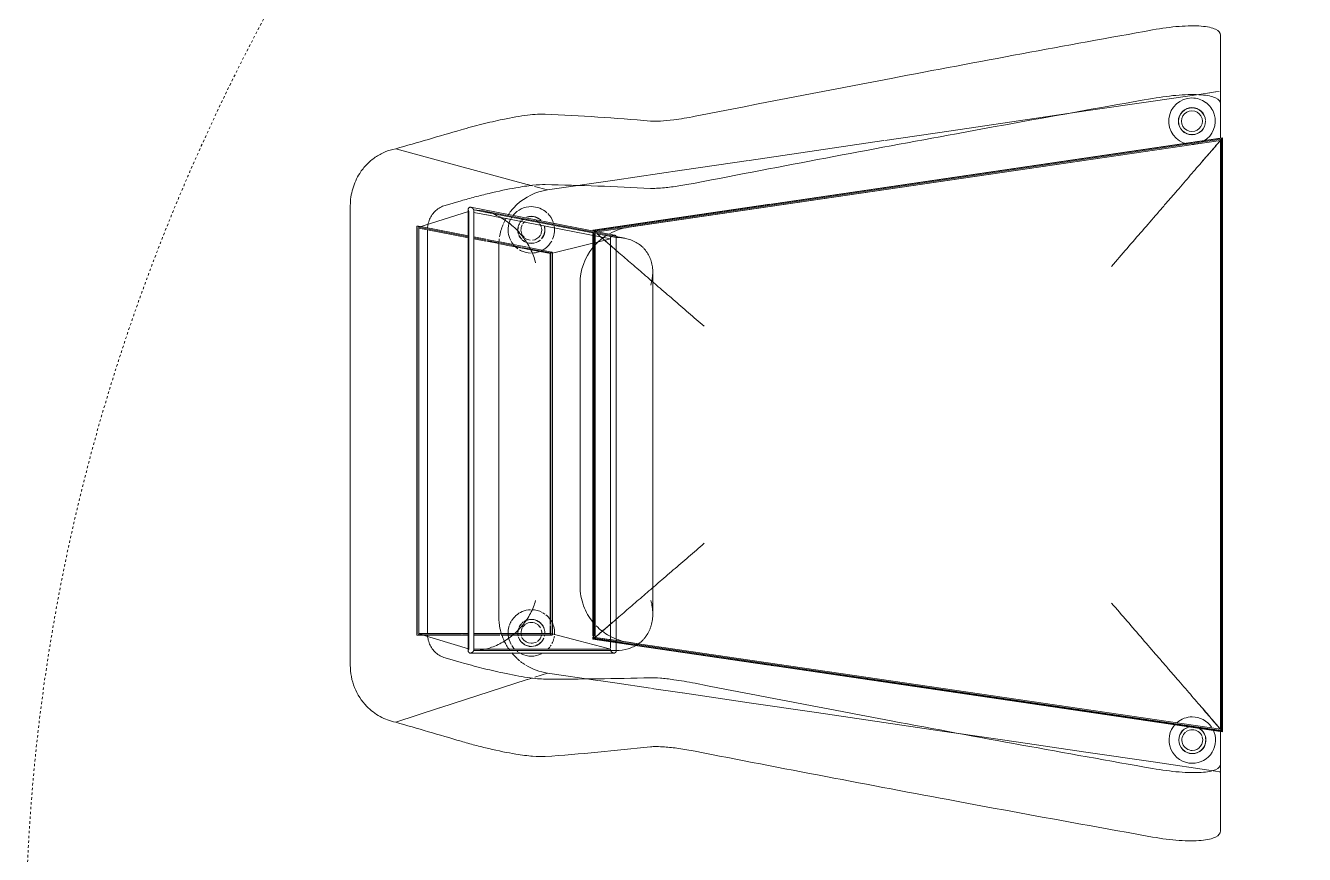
# Model space of a CAD drawing. Header units: inches. Extents: x -2349 to 1043, y -456 to 2193.
# Drawn here: x 662.1 to 715.2, y 371.3 to 405.7 of the extents above; entities that cross this region are included whole.
import ezdxf

# ---------------------------------------------------------------- set-up
doc = ezdxf.new("R2010")
doc.units = ezdxf.units.IN
doc.header["$MEASUREMENT"] = 0
doc.linetypes.add('Dash 1_16_', pattern=[0.125, 0.0625, -0.0625])
doc.layers.add('A-DETL', color=90, linetype='Continuous', lineweight=9)
doc.layers.add('I-FURN', color=30, linetype='Continuous', lineweight=9)

# ---------------------------------------------------------------- blocks, each defined once
blk = doc.blocks.new('REVIT_ED83_V_0 - Dimensions-8108927-7TH FLOOR POWER _ SIGNAL')
at = {"layer": 'I-FURN'}
for p, q in [((-9.721, 22.773), (9.388, 22.773)), ((-12.088, 20.886), (-11.498, 19.064)), ((11.75, 20.886), (11.253, 19.056)), ((-8.422, 19.927), (-9.042, 17.866)), ((-8.473, 19.981), (-8.473, 19.78)), ((-8.473, 19.756), (-8.473, 17.866)), ((8.506, 20.012), (-8.442, 20.012)), ((8.485, 19.927), (-8.422, 19.927)), ((-8.422, 19.927), (-8.422, 18.158)), ((-8.402, 19.993), (8.464, 19.993)), ((-8.402, 19.567), (-8.402, 19.927)), ((8.085, 17.865), (8.485, 19.927)), ((8.13, 17.865), (8.5, 19.776)), ((8.451, 19.927), (8.382, 19.567)), ((8.485, 19.927), (9.139, 17.866)), ((8.5, 19.776), (8.538, 19.973)), ((-8.402, 17.866), (-8.402, 19.567)), ((-8.402, 19.567), (8.382, 19.567)), ((8.382, 19.567), (8.051, 17.865)), ((-11.495, 19.055), (-10.321, 15.427)), ((-9.604, 18.171), (-9.414, 18.836)), ((9.395, 18.836), (9.587, 18.171)), ((11.252, 19.055), (10.266, 15.423)), ((-8.422, 18.116), (-8.422, 17.866)), ((-9.213, 17.786), (-9.213, 11.954)), ((9.226, 17.875), (-9.125, 17.875)), ((-9.109, 17.643), (-9.109, 11.727)), ((9.209, 17.643), (-9.109, 17.643)), ((-9.109, 17.643), (-9.109, 11.812)), ((-9.047, 17.849), (9.144, 17.849)), ((-9.047, 11.967), (-9.047, 17.641)), ((-8.473, 17.624), (-8.473, 17.104)), ((-8.422, 17.623), (-8.422, 17.104)), ((-8.402, 17.104), (-8.402, 17.622)), ((8.008, 17.643), (7.911, 17.14)), ((7.945, 17.139), (8.042, 17.643)), ((7.989, 17.138), (8.087, 17.643)), ((8.159, 11.793), (9.317, 17.764)), ((9.104, 17.643), (9, 17.108)), ((9.105, 17.105), (9.209, 17.643)), ((-8.473, 17.087), (-8.473, 16.888)), ((-8.422, 17.086), (-8.422, 16.564)), ((-8.402, 16.564), (-8.402, 17.085)), ((7.904, 17.104), (7.806, 16.597)), ((7.855, 16.678), (7.938, 17.104)), ((7.883, 16.595), (7.982, 17.104)), ((8.029, 11.369), (9.172, 17.265)), ((8.236, 12.622), (9.105, 17.104)), ((8.999, 17.104), (8.895, 16.564)), ((-8.473, 16.888), (-8.473, 16.564)), ((-8.473, 16.506), (-8.473, 16.058)), ((-8.422, 16.552), (-8.422, 16.058)), ((-8.402, 16.058), (-8.402, 16.551)), ((7.701, 16.602), (-7.71, 16.602)), ((7.799, 16.564), (7.706, 16.083)), ((7.74, 16.082), (7.833, 16.564)), ((7.784, 16.081), (7.877, 16.564)), ((7.839, 16.596), (7.855, 16.678)), ((8.887, 16.523), (8.003, 11.967)), ((-8.473, 16.033), (-8.473, 14.409)), ((-8.422, 16.056), (-8.422, 14.416)), ((-8.402, 14.466), (-8.402, 16.056)), ((7.701, 16.058), (7.619, 15.636)), ((7.66, 15.671), (7.735, 16.058)), ((7.697, 15.634), (7.779, 16.058)), ((-10.316, 15.413), (-10.254, 15.22)), ((7.41, 14.382), (7.651, 15.623)), ((7.458, 14.402), (7.695, 15.623)), ((7.617, 15.623), (7.552, 15.287)), ((10.263, 15.413), (10.222, 15.261)), ((-10.218, 15.11), (-10.048, 14.583)), ((7.549, 15.274), (7.391, 14.459)), ((10.184, 15.12), (10.038, 14.583)), ((10.218, 15.247), (10.205, 15.198)), ((-10.048, 14.583), (-10.355, 12.488)), ((-8.709, 13.275), (-8.422, 14.382)), ((-8.437, 14.378), (-7.401, 14.378)), ((-8.422, 14.382), (-7.386, 14.382)), ((-8.067, 14.463), (-8.403, 14.463)), ((-8.067, 14.459), (-8.402, 14.459)), ((-6.869, 14.463), (-8.029, 14.463)), ((-6.814, 14.459), (-8.027, 14.459)), ((-7.401, 14.378), (7.184, 14.378)), ((-7.37, 14.382), (7.167, 14.382)), ((6.649, 14.463), (-6.869, 14.463)), ((6.584, 14.459), (-6.814, 14.459)), ((7.391, 14.459), (6.584, 14.459)), ((7.407, 14.463), (6.649, 14.463)), ((7.167, 14.382), (7.405, 14.382)), ((7.184, 14.378), (7.405, 14.378)), ((7.41, 14.382), (7.441, 14.257)), ((7.441, 14.257), (8.003, 11.967)), ((-9.038, 12.002), (-8.709, 13.275)), ((6.15, 13.227), (-6.431, 13.227)), ((-8.643, 12.69), (-8.9, 10.942)), ((-8.63, 12.674), (-8.888, 10.918)), ((-8.829, 10.799), (-8.564, 12.598)), ((-8.829, 10.799), (-8.564, 12.598)), ((-8.811, 11.214), (-8.601, 12.641)), ((-8.564, 12.598), (-8.668, 11.889)), ((-8.537, 12.69), (-8.643, 12.69)), ((8.244, 12.674), (-8.63, 12.674)), ((-8.601, 12.641), (-8.535, 12.641)), ((-8.564, 12.598), (8.231, 12.598)), ((-8.564, 12.598), (8.231, 12.598)), ((-8.149, 12.69), (-8.499, 12.69)), ((-8.499, 12.641), (-8.114, 12.641)), ((-8.199, 12.598), (-8.499, 12.598)), ((7.895, 12.598), (-8.199, 12.598)), ((7.913, 12.69), (-8.149, 12.69)), ((-8.114, 12.641), (7.84, 12.641)), ((7.84, 12.641), (8.23, 12.641)), ((8.23, 12.598), (7.895, 12.598)), ((8.231, 12.69), (7.913, 12.69)), ((8.062, 11.727), (8.232, 12.604)), ((8.29, 12.55), (8.283, 12.595)), ((8.283, 12.595), (8.29, 12.55)), ((8.283, 12.595), (8.29, 12.55)), ((8.408, 11.748), (8.295, 12.516)), ((8.295, 12.516), (12.098, -13.386)), ((8.295, 12.516), (12.098, -13.386)), ((8.32, 12.641), (8.323, 12.622)), ((8.323, 12.622), (8.518, 11.294)), ((12.186, -13.462), (8.349, 12.674)), ((9.441, 5.338), (8.362, 12.69)), ((-9.213, 11.954), (-9.213, 11.814)), ((-9.109, 11.812), (-9.109, 11.727)), ((-9.109, 11.727), (-9.038, 11.727)), ((-9.109, 11.726), (-9.038, 11.726)), ((-9.019, 11.727), (-8.005, 11.727)), ((-9.019, 11.726), (-7.921, 11.726)), ((8.015, 11.968), (-9.009, 11.968)), ((7.665, 11.967), (-9.009, 11.967)), ((-8.696, 11.702), (-8.829, 10.799)), ((-8.669, 11.884), (-8.696, 11.702)), ((-8.005, 11.727), (7.724, 11.727)), ((-7.88, 11.726), (7.598, 11.726)), ((7.636, 11.726), (7.933, 11.726)), ((7.968, 11.967), (7.692, 11.967)), ((7.726, 11.727), (8.062, 11.727)), ((7.977, 11.726), (8.077, 11.726)), ((12.098, -13.386), (8.408, 11.748)), ((-8.862, 10.865), (-8.811, 11.214)), ((-8.769, 11.208), (-8.829, 10.799)), ((12.098, -13.386), (8.487, 11.208)), ((8.518, 11.294), (12.147, -13.428)), ((-8.888, 10.918), (-12.467, -13.462)), ((-12.429, -13.428), (-8.862, 10.865)), ((-8.829, 10.799), (-12.379, -13.386)), ((-12.379, -13.386), (-8.829, 10.799)), ((-12.379, -13.386), (-8.829, 10.799)), ((-8.829, 10.799), (-12.379, -13.386)), ((-8.9, 10.942), (-9.718, 5.368)), ((-10.682, 10.262), (-10.869, 8.989)), ((-7.588, 10.206), (6.618, 10.206)), ((11.263, 6.233), (10.859, 8.989)), ((11.68, 3.396), (11.269, 6.192)), ((-9.765, 5.047), (-12.485, -13.477)), ((-9.728, 5.3), (-9.765, 5.047)), ((9.464, 5.183), (9.45, 5.278)), ((12.203, -13.477), (9.464, 5.183)), ((12.091, 0.598), (11.68, 3.395)), ((14.077, -12.929), (14.027, -12.589)), ((-14.124, -13.185), (-14.146, -13.335)), ((14.114, -13.182), (14.079, -12.942)), ((14.136, -13.335), (14.116, -13.196)), ((-16.61, -13.386), (-13.839, -13.386)), ((-14.147, -13.338), (-14.154, -13.386)), ((-14.154, -13.386), (-12.465, -13.386)), ((-12.485, -13.477), (12.203, -13.477)), ((-12.467, -13.462), (12.186, -13.462)), ((12.147, -13.429), (-12.428, -13.429)), ((-12.379, -13.386), (12.098, -13.386)), ((12.098, -13.386), (-12.379, -13.386)), ((12.098, -13.386), (-12.379, -13.386)), ((12.098, -13.386), (-12.379, -13.386)), ((-12.379, -13.386), (12.098, -13.386)), ((12.184, -13.386), (14.144, -13.386)), ((13.63, -13.386), (16.479, -13.386))]:
    blk.add_line(p, q, dxfattribs=at)
at = {"layer": 'I-FURN', "flags": 128}
for points in [[(10.858, 8.996), (10.448, 11.786), (10.038, 14.583)], [(-10.359, 12.461), (-10.458, 11.786), (-10.676, 10.301)], [(-10.871, 8.973), (-11.279, 6.192), (-11.69, 3.395), (-12.101, 0.598), (-12.511, -2.198), (-12.542, -2.409)], [(14.026, -12.585), (13.733, -10.589), (13.323, -7.792), (12.912, -4.995), (12.501, -2.198), (12.095, 0.567)], [(-12.542, -2.412), (-12.922, -4.995), (-13.332, -7.788)], [(-13.332, -7.792), (-13.743, -10.589), (-14.124, -13.181)]]:
    blk.add_lwpolyline(points, dxfattribs=at)
at = {"layer": 'I-FURN'}
for centre, radius, start, end in [((-7.71, 14.24), 2.362, 102.2489, 108.4704), ((-7.71, 14.24), 2.362, 90, 101.664), ((7.701, 14.24), 2.362, 82.449, 89.5077), ((7.701, 14.24), 2.362, 67.6161, 80.6741), ((-7.71, 14.24), 2.362, 129.4698, 137.3525), ((-7.71, 14.24), 2.362, 124.992, 126.4243), ((-8.378, 15.251), 0.966, 122.6568, 134.7443), ((-7.71, 14.24), 2.362, 118.777, 124.2562), ((-8.378, 15.251), 0.966, 72, 119.4625), ((-7.71, 14.24), 2.362, 109.2535, 118.4595), ((-8.378, 15.251), 0.966, 60.6129, 70.5168), ((-8.378, 15.251), 0.966, 23.5844, 59.015), ((8.378, 15.251), 0.966, 119.3871, 135.2936), ((8.378, 15.251), 0.966, 74.5832, 117.5552), ((7.701, 14.24), 2.362, 60.4287, 66.4392), ((8.378, 15.251), 0.966, 62.3544, 72), ((8.378, 15.251), 0.966, 56.7098, 60.6935), ((8.378, 15.251), 0.966, 0, 51.2226), ((7.701, 14.24), 2.362, 55.008, 56.5162), ((7.701, 14.24), 2.362, 43.4201, 54.3373), ((-7.71, 14.24), 2.362, 148.32, 171.6481), ((-7.71, 14.24), 2.362, 141.8552, 147.2442), ((-7.71, 14.24), 2.362, 137.7323, 140.8492), ((-8.378, 15.251), 0.966, 154.3416, 180), ((-8.378, 15.251), 0.966, 146.8249, 149.7417), ((-8.378, 15.251), 0.966, 141.9567, 144), ((-8.378, 15.251), 0.564, 150.0371, 178.386), ((-8.378, 15.251), 0.564, 150.0371, 178.386), ((-8.378, 15.251), 0.558, 151.2749, 180), ((-8.378, 15.251), 0.558, 108.2249, 150.8775), ((-8.378, 15.251), 0.564, 108.2249, 149.4943), ((-8.378, 15.251), 0.564, 135, 149.4943), ((-8.378, 15.251), 0.432, 120, 180), ((-8.378, 15.251), 0.564, 108.2249, 135), ((-8.378, 15.251), 0.432, 111.2794, 119.9341), ((-8.378, 15.251), 0.564, 90, 103.6384), ((-8.378, 15.251), 0.564, 90, 103.6384), ((-8.378, 15.251), 0.558, 72.9552, 103.7916), ((-8.378, 15.251), 0.432, 60, 106.7917), ((-8.378, 15.251), 0.564, 72.4729, 90), ((-8.378, 15.251), 0.564, 72.4729, 90), ((-8.378, 15.251), 0.558, 65.54, 71.7751), ((-8.378, 15.251), 0.432, 36.9673, 56.8259), ((-8.378, 15.251), 0.558, 45, 62.8244), ((-8.378, 15.251), 0.564, 45, 63.0565), ((-8.378, 15.251), 0.564, 45, 63.0565), ((-8.378, 15.251), 0.432, 360, 33.6752), ((-8.378, 15.251), 0.558, 35.541, 42.1871), ((-8.378, 15.251), 0.564, 35.541, 41.7032), ((-8.378, 15.251), 0.564, 35.541, 41.7032), ((-8.378, 15.251), 0.558, 360, 32.5884), ((-8.378, 15.251), 0.564, 360, 31.572), ((-8.378, 15.251), 0.564, 360, 31.572), ((-8.378, 15.251), 0.966, 2.2513, 22.8509), ((8.378, 15.251), 0.966, 156.4156, 177.5354), ((8.378, 15.251), 0.966, 149.4493, 155.4621), ((8.378, 15.251), 0.966, 135.984, 144), ((8.378, 15.251), 0.564, 138.0537, 180), ((8.378, 15.251), 0.564, 138.0537, 180), ((8.378, 15.251), 0.558, 137.5825, 180), ((8.378, 15.251), 0.432, 144.5386, 174.1915), ((8.378, 15.251), 0.564, 111.5168, 133.8426), ((8.378, 15.251), 0.564, 111.5168, 133.8426), ((8.378, 15.251), 0.558, 112.1759, 134.3799), ((8.378, 15.251), 0.432, 75.5655, 137.842), ((8.378, 15.251), 0.564, 75.3005, 108.2249), ((8.378, 15.251), 0.564, 75.3005, 108.2249), ((8.378, 15.251), 0.558, 75.2637, 104.6079), ((8.378, 15.251), 0.432, 60.7712, 72.6912), ((8.378, 15.251), 0.558, 63.3256, 71.7751), ((8.378, 15.251), 0.564, 63.5889, 71.7751), ((8.378, 15.251), 0.564, 63.5889, 71.7751), ((8.378, 15.251), 0.432, 35.4614, 55.3381), ((8.378, 15.251), 0.558, 48.7485, 61.4789), ((8.378, 15.251), 0.564, 49.0798, 61.5125), ((8.378, 15.251), 0.564, 49.0798, 61.5125), ((8.378, 15.251), 0.432, 13.3957, 25.9452), ((8.378, 15.251), 0.558, 35.6981, 45), ((8.378, 15.251), 0.564, 36.464, 45), ((8.378, 15.251), 0.564, 36.464, 45), ((8.378, 15.251), 0.558, 360, 20.4742), ((8.378, 15.251), 0.564, 360, 21.4093), ((8.378, 15.251), 0.564, 360, 21.4093), ((7.701, 14.24), 2.362, 8.3519, 43.344), ((-8.378, 15.251), 0.966, 180, 205.6584), ((-8.378, 15.251), 0.564, 180.8567, 215.541), ((-8.378, 15.251), 0.564, 180.8567, 215.541), ((-8.378, 15.251), 0.558, 180, 214.8439), ((-8.378, 15.251), 0.558, 215.541, 223.5914), ((-8.378, 15.251), 0.564, 216.3453, 224.026), ((-8.378, 15.251), 0.564, 216.3453, 224.026), ((-8.378, 15.251), 0.432, 180, 208.9154), ((-8.378, 15.251), 0.432, 215.4614, 240), ((-8.378, 15.251), 0.432, 300, 309.8166), ((-8.378, 15.251), 0.564, 297.1461, 360), ((-8.378, 15.251), 0.558, 297.5132, 324.459), ((-8.378, 15.251), 0.432, 310.47, 324.5386), ((-8.378, 15.251), 0.432, 326.3248, 360), ((-8.378, 15.251), 0.564, 315, 360), ((-8.378, 15.251), 0.558, 329.0972, 360), ((-8.378, 15.251), 0.966, 332.2479, 358.5995), ((8.378, 15.251), 0.966, 181.5919, 199.8162), ((8.378, 15.251), 0.564, 180, 221.7584), ((8.378, 15.251), 0.564, 180, 221.7584), ((8.378, 15.251), 0.558, 180, 221.0519), ((8.378, 15.251), 0.432, 185.7011, 240), ((8.378, 15.251), 0.432, 300, 307.5017), ((8.378, 15.251), 0.432, 311.9643, 333.0578), ((8.378, 15.251), 0.558, 315, 324.459), ((8.378, 15.251), 0.564, 315, 324.4527), ((8.378, 15.251), 0.564, 315, 324.4527), ((8.378, 15.251), 0.564, 324.459, 360), ((8.378, 15.251), 0.564, 324.459, 360), ((8.378, 15.251), 0.558, 325.7738, 360), ((8.378, 15.251), 0.966, 317.7446, 0), ((-8.378, 15.251), 0.966, 225.0121, 232.192), ((-8.378, 15.251), 0.966, 234.5402, 237.9527), ((-8.378, 15.251), 0.966, 242.5926, 256.1483), ((-8.378, 15.251), 0.564, 225, 247.2084), ((-8.378, 15.251), 0.564, 225, 247.2084), ((-8.378, 15.251), 0.558, 225, 246.9963), ((-8.378, 15.251), 0.432, 242.8693, 249.9336), ((-8.378, 15.251), 0.558, 256.2084, 261.4338), ((-8.378, 15.251), 0.564, 256.3616, 261.5277), ((-8.378, 15.251), 0.564, 256.3616, 261.5277), ((-8.378, 15.251), 0.432, 253.2083, 259.6079), ((-8.378, 15.251), 0.558, 264.9336, 287.487), ((-8.378, 15.251), 0.564, 264.9899, 287.2781), ((-8.378, 15.251), 0.564, 264.9899, 287.2781), ((-8.378, 15.251), 0.432, 263.8315, 286.8833), ((-8.378, 15.251), 0.558, 288.2249, 294.437), ((-8.378, 15.251), 0.564, 288.2249, 294.4207), ((-8.378, 15.251), 0.564, 288.2249, 294.4207), ((-8.378, 15.251), 0.564, 297.1461, 315), ((-8.378, 15.251), 0.966, 288.9223, 321.7299), ((-8.378, 15.251), 0.966, 324, 330.293), ((8.378, 15.251), 0.966, 204.8701, 216), ((8.378, 15.251), 0.966, 216, 241.0418), ((8.378, 15.251), 0.966, 246.1756, 265.5404), ((8.378, 15.251), 0.564, 229.0792, 261.856), ((8.378, 15.251), 0.564, 229.0792, 261.856), ((8.378, 15.251), 0.558, 228.7025, 261.8928), ((8.378, 15.251), 0.432, 244.5964, 262.9854), ((8.378, 15.251), 0.558, 263.4532, 268.7558), ((8.378, 15.251), 0.564, 263.496, 268.6722), ((8.378, 15.251), 0.564, 263.496, 268.6722), ((8.378, 15.251), 0.432, 264.2849, 283.0022), ((8.378, 15.251), 0.558, 270, 287.8138), ((8.378, 15.251), 0.564, 270, 287.9209), ((8.378, 15.251), 0.564, 270, 287.9209), ((8.378, 15.251), 0.432, 286.8833, 299.1607), ((8.378, 15.251), 0.966, 289.4125, 314.6876), ((-8.378, 15.251), 0.966, 258.091, 261.9053), ((-8.378, 15.251), 0.966, 265.293, 288), ((8.378, 15.251), 0.966, 266.1245, 279.192), ((8.378, 15.251), 0.966, 285.2251, 288), ((-6.431, 10.865), 2.362, 110.412, 129.3302), ((-6.431, 10.865), 2.362, 90, 110.1628), ((6.15, 10.865), 2.362, 50.6905, 90), ((-6.431, 10.865), 2.362, 134.3611, 151.1045), ((-6.431, 10.865), 2.362, 130.824, 131.7569), ((6.15, 10.865), 2.362, 48.2431, 49.176), ((6.15, 10.865), 2.362, 37.27, 47.3469), ((6.15, 10.865), 2.362, 32.0547, 36.9005), ((-6.431, 10.865), 2.362, 151.236, 171.6481), ((6.15, 10.865), 2.362, 8.3519, 28.764), ((-12.833, -12.216), 0.966, 46.0131, 180), ((-12.833, -12.216), 0.558, 90, 180), ((-12.833, -12.216), 0.564, 90, 135), ((-12.833, -12.216), 0.564, 90, 135), ((-12.833, -12.216), 0.558, 4.9422, 89.0924), ((-12.833, -12.216), 0.564, 6.1474, 88.9112), ((-12.833, -12.216), 0.564, 6.1474, 88.9112), ((-12.833, -12.216), 0.966, 0, 40.9066), ((12.897, -12.202), 0.966, 0, 168.636), ((12.897, -12.202), 0.564, 360, 179.6493), ((12.897, -12.202), 0.558, 90, 180), ((12.897, -12.202), 0.564, 90, 135), ((12.897, -12.202), 0.564, 360, 90), ((12.897, -12.202), 0.558, 45, 90), ((-12.833, -12.216), 0.966, 180, 296.8223), ((-12.833, -12.216), 0.564, 135, 180), ((-12.833, -12.216), 0.564, 135, 180), ((-12.833, -12.216), 0.564, 180, 347.1025), ((-12.833, -12.216), 0.564, 180, 225), ((-12.833, -12.216), 0.558, 180, 283.4665), ((-12.833, -12.216), 0.432, 39.7696, 180), ((-12.833, -12.216), 0.432, 180, 286.8833), ((-12.833, -12.216), 0.432, 290.6216, 360), ((-12.833, -12.216), 0.432, 360, 35.4614), ((-12.833, -12.216), 0.966, 304.0119, 0), ((12.897, -12.202), 0.966, 180, 184.5977), ((12.897, -12.202), 0.564, 135, 179.6493), ((12.897, -12.202), 0.564, 181.2224, 270), ((12.897, -12.202), 0.564, 181.2224, 225), ((12.897, -12.202), 0.558, 180, 270), ((12.897, -12.202), 0.432, 120, 180), ((12.897, -12.202), 0.432, 180, 300), ((12.897, -12.202), 0.432, 360, 120), ((12.897, -12.202), 0.558, 272.4719, 360), ((12.897, -12.202), 0.564, 272.6401, 360), ((12.897, -12.202), 0.564, 272.6401, 360), ((12.897, -12.202), 0.432, 300, 360), ((12.897, -12.202), 0.558, 360, 45), ((12.897, -12.202), 0.966, 324, 0), ((-12.833, -12.216), 0.564, 225, 270), ((-12.833, -12.216), 0.564, 270, 347.1025), ((-12.833, -12.216), 0.558, 288.2249, 349.631), ((12.897, -12.202), 0.966, 185.6769, 191.1971), ((12.897, -12.202), 0.966, 193.0051, 196.8642), ((12.897, -12.202), 0.966, 204.8786, 208.1904), ((12.897, -12.202), 0.966, 210.098, 287.3829), ((12.897, -12.202), 0.564, 225, 270), ((12.897, -12.202), 0.966, 288, 323.7955)]:
    blk.add_arc(centre, radius, start, end, dxfattribs=at)
for centre, major_axis, start_param, end_param in [((-664.778, 201.038), (678.297, 0), 6.003267, 6.007533), ((663.467, 198.969), (676.786, 0), 3.414621, 3.418894)]:
    blk.add_ellipse(centre, major_axis=major_axis, ratio=0.975824, start_param=start_param, end_param=end_param, dxfattribs=at)
for points, knots in [([(-12.088, 20.886), (-12.067, 21.002), (-12.006, 21.225), (-11.816, 21.648), (-11.408, 22.179), (-10.804, 22.566), (-10.194, 22.743), (-9.881, 22.773), (-9.721, 22.773)], [-1, -1, -1, -1, -0.892857, -0.785714, -0.571429, -0.285714, -0.142857, 0, 0, 0, 0]), ([(9.388, 22.773), (9.508, 22.773), (9.744, 22.756), (10.206, 22.656), (10.676, 22.443), (11.107, 22.102), (11.411, 21.745), (11.634, 21.334), (11.721, 21.04), (11.75, 20.886)], [-1, -1, -1, -1, -0.892857, -0.785714, -0.571429, -0.428571, -0.285714, -0.142857, 0, 0, 0, 0]), ([(-8.442, 20.012), (-8.442, 20.012), (-8.444, 20.012), (-8.448, 20.012), (-8.453, 20.011), (-8.457, 20.009), (-8.461, 20.007), (-8.466, 20.003), (-8.472, 19.995), (-8.474, 19.983), (-8.473, 19.971), (-8.469, 19.96), (-8.463, 19.951), (-8.458, 19.945), (-8.454, 19.941), (-8.449, 19.937), (-8.444, 19.934), (-8.438, 19.931), (-8.431, 19.928), (-8.426, 19.927), (-8.422, 19.927)], [0.2446254, 0.2446254, 0.2446254, 0.2446254, 0.25, 0.28125, 0.3125, 0.34375, 0.375, 0.40625, 0.46875, 0.5625, 0.625, 0.6875, 0.75, 0.78125, 0.8125, 0.84375, 0.875, 0.90625, 0.9375, 1, 1, 1, 1]), ([(-8.402, 19.993), (-8.405, 19.996), (-8.409, 20), (-8.416, 20.005), (-8.421, 20.008), (-8.427, 20.01), (-8.432, 20.011), (-8.437, 20.012), (-8.441, 20.012), (-8.442, 20.012)], [0, 0, 0, 0, 0.0625, 0.09375, 0.125, 0.15625, 0.1875, 0.21875, 0.2446254, 0.2446254, 0.2446254, 0.2446254]), ([(8.464, 19.993), (8.467, 19.996), (8.472, 20), (8.479, 20.005), (8.484, 20.008), (8.49, 20.01), (8.496, 20.011), (8.501, 20.012), (8.505, 20.012), (8.506, 20.012)], [0, 0, 0, 0, 0.0625, 0.09375, 0.125, 0.15625, 0.1875, 0.21875, 0.2446254, 0.2446254, 0.2446254, 0.2446254]), ([(8.538, 19.971), (8.537, 19.967), (8.534, 19.961), (8.529, 19.952), (8.524, 19.946), (8.518, 19.941), (8.513, 19.937), (8.508, 19.934), (8.502, 19.931), (8.495, 19.928), (8.489, 19.927), (8.485, 19.927)], [0.625, 0.625, 0.625, 0.625, 0.6875, 0.734375, 0.78125, 0.8125, 0.84375, 0.875, 0.90625, 0.9375, 1, 1, 1, 1]), ([(8.506, 20.012), (8.506, 20.012), (8.509, 20.012), (8.512, 20.012), (8.518, 20.011), (8.522, 20.009), (8.526, 20.007), (8.531, 20.003), (8.537, 19.995), (8.54, 19.984), (8.539, 19.976), (8.538, 19.973)], [0.2446254, 0.2446254, 0.2446254, 0.2446254, 0.25, 0.28125, 0.3125, 0.34375, 0.375, 0.40625, 0.46875, 0.5625, 0.6100389, 0.6100389, 0.6100389, 0.6100389]), ([(-9.414, 18.836), (-9.394, 18.908), (-9.338, 19.043), (-9.164, 19.286), (-8.916, 19.461), (-8.67, 19.539), (-8.566, 19.556), (-8.535, 19.559)], [0, 0, 0, 0, 0.1666667, 0.3333333, 0.6666667, 0.8333333, 0.9015922, 0.9015922, 0.9015922, 0.9015922]), ([(8.606, 19.544), (8.679, 19.529), (8.895, 19.461), (9.144, 19.286), (9.319, 19.043), (9.375, 18.908), (9.395, 18.836)], [0.1674598, 0.1674598, 0.1674598, 0.1674598, 0.3333333, 0.6666667, 0.8333333, 1, 1, 1, 1]), ([(-13.515, 14.676), (-13.525, 14.813), (-13.518, 15.165), (-13.416, 15.959), (-13.242, 16.814), (-13.045, 17.596), (-12.938, 17.982), (-12.882, 18.171)], [-1, -1, -1, -1, -0.785714, -0.571429, -0.285714, -0.142857, 0, 0, 0, 0]), ([(-10.298, 14.676), (-10.297, 14.859), (-10.251, 15.364), (-10.073, 16.329), (-9.843, 17.3), (-9.686, 17.887), (-9.604, 18.171)], [0, 0, 0, 0, 0.285714, 0.571429, 0.785714, 1, 1, 1, 1]), ([(9.587, 18.171), (9.642, 17.982), (9.748, 17.595), (9.946, 16.812), (10.127, 15.959), (10.245, 15.165), (10.265, 14.813), (10.262, 14.676)], [0, 0, 0, 0, 0.142857, 0.285714, 0.571429, 0.785714, 1, 1, 1, 1]), ([(12.536, 18.171), (12.619, 17.888), (12.777, 17.302), (13.002, 16.33), (13.168, 15.364), (13.198, 14.859), (13.19, 14.676)], [-1, -1, -1, -1, -0.785714, -0.571429, -0.285714, 0, 0, 0, 0]), ([(-9.109, 17.873), (-9.112, 17.874), (-9.117, 17.874), (-9.124, 17.875), (-9.132, 17.874), (-9.139, 17.874), (-9.146, 17.872), (-9.156, 17.87), (-9.164, 17.867), (-9.172, 17.863), (-9.18, 17.858), (-9.187, 17.852), (-9.193, 17.845), (-9.199, 17.838), (-9.207, 17.825), (-9.214, 17.802), (-9.214, 17.771), (-9.207, 17.745), (-9.199, 17.727), (-9.193, 17.717), (-9.186, 17.704), (-9.177, 17.693), (-9.168, 17.683), (-9.162, 17.677), (-9.154, 17.67), (-9.143, 17.662), (-9.129, 17.652), (-9.117, 17.646), (-9.109, 17.643)], [0.1538462, 0.1538462, 0.1538462, 0.1538462, 0.1730769, 0.1923077, 0.2115385, 0.2307692, 0.25, 0.2692308, 0.3076923, 0.3269231, 0.3461538, 0.3846154, 0.4038462, 0.4230769, 0.4615385, 0.5384615, 0.6153846, 0.6923077, 0.7307692, 0.75, 0.7692308, 0.8269231, 0.8413462, 0.8557692, 0.8846154, 0.9134615, 0.9423077, 1, 1, 1, 1]), ([(-9.047, 17.849), (-9.057, 17.856), (-9.072, 17.864), (-9.091, 17.87), (-9.101, 17.872), (-9.106, 17.873), (-9.109, 17.873)], [0, 0, 0, 0, 0.0769231, 0.1153846, 0.1346154, 0.1538462, 0.1538462, 0.1538462, 0.1538462]), ([(-9.109, 17.643), (-9.109, 17.468), (-9.074, 17.195), (-8.956, 16.831), (-8.835, 16.562), (-8.709, 16.346), (-8.592, 16.179), (-8.469, 16.017), (-8.297, 15.826), (-8.107, 15.653), (-7.948, 15.527), (-7.781, 15.41), (-7.479, 15.229), (-7.21, 15.121), (-7.024, 15.072)], [0, 0, 0, 0, 0.166667, 0.25, 0.333333, 0.416667, 0.458333, 0.5, 0.583333, 0.666667, 0.708333, 0.75, 0.833333, 1, 1, 1, 1]), ([(9.209, 17.643), (9.209, 17.468), (9.171, 17.195), (9.048, 16.831), (8.92, 16.562), (8.787, 16.346), (8.665, 16.179), (8.534, 16.017), (8.353, 15.826), (8.154, 15.653), (7.985, 15.527), (7.81, 15.41), (7.491, 15.229), (7.204, 15.122), (7.012, 15.072)], [0, 0, 0, 0, 0.166667, 0.25, 0.333333, 0.416667, 0.458333, 0.5, 0.583333, 0.666667, 0.708333, 0.75, 0.833333, 1, 1, 1, 1]), ([(9.144, 17.849), (9.154, 17.856), (9.17, 17.864), (9.19, 17.87), (9.201, 17.872), (9.206, 17.873), (9.209, 17.873)], [0, 0, 0, 0, 0.0769231, 0.1153846, 0.1346154, 0.1538462, 0.1538462, 0.1538462, 0.1538462]), ([(9.209, 17.873), (9.212, 17.874), (9.217, 17.874), (9.225, 17.875), (9.233, 17.874), (9.241, 17.874), (9.248, 17.872), (9.258, 17.87), (9.267, 17.867), (9.276, 17.863), (9.284, 17.858), (9.291, 17.852), (9.298, 17.845), (9.303, 17.838), (9.312, 17.825), (9.319, 17.802), (9.319, 17.771), (9.312, 17.745), (9.304, 17.727), (9.298, 17.717), (9.29, 17.704), (9.281, 17.693), (9.271, 17.683), (9.265, 17.677), (9.256, 17.67), (9.245, 17.662), (9.23, 17.652), (9.218, 17.646), (9.209, 17.643)], [0.1538462, 0.1538462, 0.1538462, 0.1538462, 0.1730769, 0.1923077, 0.2115385, 0.2307692, 0.25, 0.2692308, 0.3076923, 0.3269231, 0.3461538, 0.3846154, 0.4038462, 0.4230769, 0.4615385, 0.5384615, 0.6153846, 0.6923077, 0.7307692, 0.75, 0.7692308, 0.8269231, 0.8413462, 0.8557692, 0.8846154, 0.9134615, 0.9423077, 1, 1, 1, 1]), ([(-8.472, 14.42), (-8.471, 14.422), (-8.47, 14.427), (-8.466, 14.434), (-8.461, 14.441), (-8.457, 14.446), (-8.453, 14.45), (-8.448, 14.454), (-8.443, 14.457), (-8.438, 14.459), (-8.432, 14.461), (-8.427, 14.463), (-8.423, 14.463), (-8.421, 14.463)], [-0.5, -0.5, -0.5, -0.5, -0.46875, -0.40625, -0.375, -0.34375, -0.3125, -0.28125, -0.25, -0.21875, -0.1875, -0.15625, -0.125, -0.125, -0.125, -0.125]), ([(-8.442, 14.378), (-8.443, 14.378), (-8.445, 14.378), (-8.449, 14.378), (-8.454, 14.379), (-8.458, 14.381), (-8.461, 14.383), (-8.462, 14.384)], [-0.8845298, -0.8845298, -0.8845298, -0.8845298, -0.875, -0.84375, -0.8125, -0.78125, -0.75, -0.75, -0.75, -0.75]), ([(-8.433, 14.379), (-8.435, 14.378), (-8.438, 14.378), (-8.441, 14.378), (-8.442, 14.378)], [-0.9375, -0.9375, -0.9375, -0.9375, -0.90625, -0.88452978, -0.88452978, -0.88452978, -0.88452978]), ([(7.391, 14.459), (7.394, 14.461), (7.398, 14.463), (7.404, 14.463), (7.409, 14.463), (7.415, 14.463), (7.418, 14.462), (7.42, 14.461)], [0, 0, 0, 0, 0.0625, 0.09375, 0.125, 0.15625, 0.1875, 0.1875, 0.1875, 0.1875]), ([(7.44, 14.379), (7.438, 14.379), (7.435, 14.378), (7.431, 14.378), (7.426, 14.378), (7.419, 14.379), (7.414, 14.381), (7.41, 14.382)], [0.8125, 0.8125, 0.8125, 0.8125, 0.84375, 0.875, 0.90625, 0.9375, 1, 1, 1, 1]), ([(7.458, 14.399), (7.457, 14.396), (7.454, 14.39), (7.449, 14.385), (7.444, 14.381), (7.441, 14.38), (7.44, 14.379)], [0.625, 0.625, 0.625, 0.625, 0.6875, 0.75, 0.78125, 0.8125, 0.8125, 0.8125, 0.8125]), ([(7.453, 14.431), (7.454, 14.429), (7.457, 14.422), (7.459, 14.415), (7.459, 14.409)], [0.4375, 0.4375, 0.4375, 0.4375, 0.46875, 0.5625, 0.5625, 0.5625, 0.5625]), ([(-8.564, 12.598), (-8.57, 12.605), (-8.579, 12.615), (-8.59, 12.628), (-8.597, 12.637), (-8.604, 12.645), (-8.611, 12.652), (-8.617, 12.659), (-8.621, 12.664), (-8.625, 12.669), (-8.629, 12.673), (-8.63, 12.674), (-8.63, 12.674)], [0, 0, 0, 0, 0.0833333, 0.125, 0.1666667, 0.2083333, 0.25, 0.2916667, 0.3333333, 0.375, 0.4166667, 0.5, 0.5, 0.5, 0.5]), ([(-8.63, 12.674), (-8.63, 12.674), (-8.629, 12.673), (-8.625, 12.669), (-8.621, 12.664), (-8.617, 12.659), (-8.611, 12.652), (-8.604, 12.645), (-8.597, 12.637), (-8.59, 12.628), (-8.579, 12.615), (-8.57, 12.605), (-8.564, 12.598)], [0.5, 0.5, 0.5, 0.5, 0.5833333, 0.625, 0.6666667, 0.7083333, 0.75, 0.7916667, 0.8333333, 0.875, 0.9166667, 1, 1, 1, 1]), ([(-8.629, 12.673), (-8.627, 12.671), (-8.624, 12.668), (-8.62, 12.663), (-8.618, 12.66), (-8.617, 12.659)], [0.63636364, 0.63636364, 0.63636364, 0.63636364, 0.68181818, 0.70454545, 0.72727273, 0.72727273, 0.72727273, 0.72727273]), ([(-8.617, 12.659), (-8.613, 12.655), (-8.608, 12.649), (-8.602, 12.642), (-8.601, 12.641)], [0.72727273, 0.72727273, 0.72727273, 0.72727273, 0.79545455, 0.81818182, 0.81818182, 0.81818182, 0.81818182]), ([(-8.601, 12.641), (-8.6, 12.64), (-8.597, 12.637), (-8.592, 12.631), (-8.587, 12.625), (-8.584, 12.621), (-8.583, 12.62)], [0.81818182, 0.81818182, 0.81818182, 0.81818182, 0.82954545, 0.86363636, 0.89772727, 0.90909091, 0.90909091, 0.90909091, 0.90909091]), ([(-8.583, 12.62), (-8.582, 12.618), (-8.576, 12.611), (-8.569, 12.604), (-8.564, 12.598)], [0.90909091, 0.90909091, 0.90909091, 0.90909091, 0.93181818, 1, 1, 1, 1]), ([(-8.564, 12.598), (-8.444, 12.461), (-8.19, 12.169), (-7.773, 11.681), (-7.311, 11.149), (-6.905, 10.678), (-6.655, 10.387), (-6.573, 10.292)], [0, 0, 0, 0, 0.125, 0.25, 0.375, 0.5, 0.5595652, 0.5595652, 0.5595652, 0.5595652]), ([(8.223, 12.528), (8.123, 12.41), (7.889, 12.138), (7.49, 11.682), (7.03, 11.148), (6.62, 10.673), (6.347, 10.359), (6.244, 10.239), (6.226, 10.219)], [0.0208407, 0.0208407, 0.0208407, 0.0208407, 0.125, 0.25, 0.375, 0.5, 0.5625, 0.5749924, 0.5749924, 0.5749924, 0.5749924]), ([(8.015, 12.289), (8.044, 12.322), (8.101, 12.388), (8.156, 12.452), (8.181, 12.481)], [0.5090611, 0.5090611, 0.5090611, 0.5090611, 0.625, 0.75, 0.75, 0.75, 0.75]), ([(8.283, 12.598), (8.289, 12.605), (8.297, 12.615), (8.308, 12.628), (8.316, 12.637), (8.323, 12.645), (8.327, 12.65), (8.329, 12.652)], [0, 0, 0, 0, 0.0833333, 0.125, 0.1666667, 0.2083333, 0.25, 0.25, 0.25, 0.25]), ([(8.329, 12.652), (8.327, 12.65), (8.323, 12.645), (8.316, 12.637), (8.308, 12.628), (8.297, 12.615), (8.289, 12.605), (8.283, 12.598)], [0.75, 0.75, 0.75, 0.75, 0.7916667, 0.8333333, 0.875, 0.9166667, 1, 1, 1, 1]), ([(8.319, 12.641), (8.319, 12.64), (8.316, 12.637), (8.311, 12.631), (8.304, 12.623), (8.295, 12.612), (8.288, 12.604), (8.283, 12.598)], [0.8181818, 0.8181818, 0.8181818, 0.8181818, 0.8295455, 0.8636364, 0.8977273, 0.9318182, 1, 1, 1, 1]), ([(8.348, 12.673), (8.346, 12.671), (8.343, 12.668), (8.339, 12.663), (8.333, 12.656), (8.326, 12.649), (8.321, 12.642), (8.319, 12.641)], [0.6363636, 0.6363636, 0.6363636, 0.6363636, 0.6818182, 0.7045455, 0.7272727, 0.7954545, 0.8181818, 0.8181818, 0.8181818, 0.8181818]), ([(8.329, 12.652), (8.331, 12.655), (8.335, 12.659), (8.34, 12.664), (8.344, 12.669), (8.347, 12.673), (8.349, 12.674), (8.349, 12.674)], [0.25, 0.25, 0.25, 0.25, 0.2916667, 0.3333333, 0.375, 0.4166667, 0.5, 0.5, 0.5, 0.5]), ([(8.349, 12.674), (8.349, 12.674), (8.347, 12.673), (8.344, 12.669), (8.34, 12.664), (8.335, 12.659), (8.331, 12.655), (8.329, 12.652)], [0.5, 0.5, 0.5, 0.5, 0.5833333, 0.625, 0.6666667, 0.7083333, 0.75, 0.75, 0.75, 0.75]), ([(8.348, 12.674), (8.35, 12.676), (8.353, 12.68), (8.358, 12.686), (8.36, 12.688), (8.361, 12.689)], [0.1818182, 0.1818182, 0.1818182, 0.1818182, 0.2272727, 0.2727273, 0.3636364, 0.3636364, 0.3636364, 0.3636364]), ([(-9.109, 11.727), (-9.117, 11.726), (-9.129, 11.726), (-9.143, 11.727), (-9.154, 11.73), (-9.162, 11.733), (-9.168, 11.736), (-9.177, 11.741), (-9.186, 11.747), (-9.193, 11.755), (-9.199, 11.763), (-9.207, 11.776), (-9.214, 11.799), (-9.214, 11.819), (-9.212, 11.83)], [-1, -1, -1, -1, -0.9423077, -0.9134615, -0.8846154, -0.8557692, -0.8413462, -0.8269231, -0.7692308, -0.75, -0.7307692, -0.6923077, -0.6153846, -0.5384615, -0.5384615, -0.5384615, -0.5384615]), ([(-9.212, 11.83), (-9.211, 11.84), (-9.207, 11.856), (-9.199, 11.874), (-9.193, 11.884), (-9.187, 11.894), (-9.18, 11.904), (-9.172, 11.913), (-9.164, 11.921), (-9.156, 11.929), (-9.146, 11.937), (-9.142, 11.94), (-9.139, 11.942)], [-0.5384615, -0.5384615, -0.5384615, -0.5384615, -0.4615385, -0.4230769, -0.4038462, -0.3846154, -0.3461538, -0.3269231, -0.3076923, -0.2692308, -0.25, -0.2307692, -0.2307692, -0.2307692, -0.2307692]), ([(-9.109, 11.958), (-9.106, 11.959), (-9.101, 11.961), (-9.091, 11.964), (-9.083, 11.966), (-9.078, 11.966)], [-0.15384615, -0.15384615, -0.15384615, -0.15384615, -0.13461538, -0.11538462, -0.07692308, -0.07692308, -0.07692308, -0.07692308]), ([(-7.024, 10.283), (-7.206, 10.233), (-7.479, 10.195), (-7.825, 10.214), (-8.029, 10.256), (-8.184, 10.307), (-8.332, 10.369), (-8.469, 10.448), (-8.593, 10.542), (-8.709, 10.646), (-8.835, 10.795), (-8.956, 10.998), (-9.073, 11.299), (-9.109, 11.552), (-9.109, 11.727)], [-1, -1, -1, -1, -0.833333, -0.75, -0.666667, -0.625, -0.583333, -0.5, -0.458333, -0.416667, -0.333333, -0.25, -0.166667, 0, 0, 0, 0]), ([(8.032, 11.966), (8.037, 11.966), (8.045, 11.964), (8.055, 11.961), (8.062, 11.958), (8.069, 11.954), (8.077, 11.951), (8.084, 11.946), (8.088, 11.943), (8.091, 11.942)], [0.0769231, 0.0769231, 0.0769231, 0.0769231, 0.1153846, 0.1346154, 0.1538462, 0.1730769, 0.1923077, 0.2115385, 0.2307692, 0.2307692, 0.2307692, 0.2307692]), ([(8.091, 11.727), (8.089, 11.727), (8.08, 11.726), (8.07, 11.726), (8.062, 11.727)], [0.92307692, 0.92307692, 0.92307692, 0.92307692, 0.94230769, 1, 1, 1, 1]), ([(8.091, 11.942), (8.093, 11.94), (8.097, 11.937), (8.106, 11.929), (8.112, 11.923), (8.116, 11.919)], [0.23076923, 0.23076923, 0.23076923, 0.23076923, 0.25, 0.26923077, 0.30769231, 0.30769231, 0.30769231, 0.30769231]), ([(8.16, 11.8), (8.159, 11.79), (8.155, 11.776), (8.147, 11.763), (8.142, 11.755), (8.135, 11.747), (8.127, 11.741), (8.118, 11.736), (8.112, 11.733), (8.104, 11.73), (8.097, 11.728), (8.092, 11.727), (8.091, 11.727)], [0.6153846, 0.6153846, 0.6153846, 0.6153846, 0.6923077, 0.7307692, 0.75, 0.7692308, 0.8269231, 0.8413462, 0.8557692, 0.8846154, 0.9134615, 0.9230769, 0.9230769, 0.9230769, 0.9230769]), ([(8.116, 11.919), (8.118, 11.917), (8.122, 11.913), (8.129, 11.904), (8.138, 11.892), (8.146, 11.877), (8.15, 11.866), (8.152, 11.861)], [0.3076923, 0.3076923, 0.3076923, 0.3076923, 0.3269231, 0.3461538, 0.3846154, 0.4230769, 0.4615385, 0.4615385, 0.4615385, 0.4615385]), ([(8.039, 11.427), (8.028, 11.359), (7.996, 11.211), (7.917, 10.998), (7.802, 10.795), (7.682, 10.646), (7.572, 10.542), (7.455, 10.448), (7.291, 10.349), (7.111, 10.279), (6.96, 10.239), (6.801, 10.212), (6.515, 10.195), (6.26, 10.234), (6.084, 10.283)], [0.0975722, 0.0975722, 0.0975722, 0.0975722, 0.1666667, 0.25, 0.3333333, 0.4166667, 0.4583333, 0.5, 0.5833333, 0.6666667, 0.7083333, 0.75, 0.8333333, 1, 1, 1, 1]), ([(-13.298, 8.443), (-13.252, 8.674), (-13.175, 9.13), (-13.1, 9.808), (-13.098, 10.158), (-13.114, 10.301)], [-1, -1, -1, -1, -0.7, -0.4, 0, 0, 0, 0]), ([(-10.472, 8.443), (-10.411, 8.751), (-10.322, 9.281), (-10.248, 9.915), (-10.237, 10.194), (-10.24, 10.301)], [0, 0, 0, 0, 0.4, 0.7, 1, 1, 1, 1]), ([(-6.57, 10.289), (-6.567, 10.286), (-6.546, 10.261), (-6.525, 10.237), (-6.507, 10.216)], [0.56010388, 0.56010388, 0.56010388, 0.56010388, 0.5625, 0.57543283, 0.57543283, 0.57543283, 0.57543283]), ([(-6.507, 10.216), (-6.438, 10.136), (-6.193, 9.854), (-5.762, 9.356), (-5.216, 8.717), (-4.842, 8.286), (-4.653, 8.071)], [0.5754328, 0.5754328, 0.5754328, 0.5754328, 0.625, 0.75, 0.875, 1, 1, 1, 1]), ([(6.226, 10.219), (6.157, 10.138), (5.913, 9.854), (5.482, 9.355), (4.929, 8.722), (4.557, 8.289), (4.371, 8.071)], [0.5749924, 0.5749924, 0.5749924, 0.5749924, 0.625, 0.75, 0.875, 1, 1, 1, 1]), ([(10.105, 10.301), (10.098, 10.158), (10.112, 9.807), (10.198, 9.13), (10.277, 8.674), (10.322, 8.443)], [0, 0, 0, 0, 0.4, 0.7, 1, 1, 1, 1]), ([(12.901, 10.301), (12.891, 10.194), (12.891, 9.915), (12.953, 9.281), (13.039, 8.751), (13.101, 8.443)], [-1, -1, -1, -1, -0.7, -0.4, 0, 0, 0, 0]), ([(-16.863, -10.565), (-16.376, -7.847), (-15.548, -3.317), (-14.352, 3.019), (-13.652, 6.636), (-13.298, 8.443)], [-1, -1, -1, -1, -0.571429, -0.285714, 0, 0, 0, 0]), ([(-14.013, -10.565), (-13.693, -8.753), (-13.043, -5.128), (-11.871, 1.21), (-11.003, 5.732), (-10.472, 8.443)], [0, 0, 0, 0, 0.285714, 0.571429, 1, 1, 1, 1]), ([(10.322, 8.443), (10.674, 6.636), (11.369, 3.019), (12.55, -3.316), (13.364, -7.847), (13.84, -10.565)], [0, 0, 0, 0, 0.285714, 0.571429, 1, 1, 1, 1]), ([(13.101, 8.443), (13.636, 5.732), (14.512, 1.21), (15.702, -5.128), (16.365, -8.753), (16.692, -10.565)], [-1, -1, -1, -1, -0.571429, -0.285714, 0, 0, 0, 0]), ([(-7.138, -8.858), (-7.388, -9.078), (-7.888, -9.511), (-8.626, -10.142), (-9.227, -10.662), (-9.695, -11.068), (-10.037, -11.363), (-10.371, -11.65), (-10.695, -11.931), (-11.009, -12.203), (-11.411, -12.549), (-11.881, -12.952), (-12.22, -13.246), (-12.379, -13.386)], [-1, -1, -1, -1, -0.875, -0.75, -0.625, -0.5625, -0.5, -0.4375, -0.375, -0.3125, -0.25, -0.125, 0, 0, 0, 0]), ([(12.098, -13.386), (11.936, -13.249), (11.596, -12.956), (11.129, -12.549), (10.729, -12.202), (10.414, -11.931), (10.088, -11.651), (9.756, -11.363), (9.415, -11.067), (8.945, -10.663), (8.343, -10.143), (7.612, -9.505), (7.11, -9.074), (6.857, -8.858)], [0, 0, 0, 0, 0.125, 0.25, 0.3125, 0.375, 0.4375, 0.5, 0.5625, 0.625, 0.75, 0.875, 1, 1, 1, 1]), ([(-12.011, -13.068), (-11.97, -13.032), (-11.884, -12.958), (-11.703, -12.802), (-11.562, -12.682), (-11.468, -12.598)], [-0.5, -0.5, -0.5, -0.5, -0.375, -0.25, 0, 0, 0, 0]), ([(11.466, -12.841), (11.512, -12.88), (11.602, -12.958), (11.731, -13.069), (11.852, -13.174), (11.982, -13.286), (12.057, -13.351), (12.1, -13.388)], [0.25, 0.25, 0.25, 0.25, 0.375, 0.5, 0.625, 0.75, 0.9333413, 0.9333413, 0.9333413, 0.9333413]), ([(-12.495, -13.386), (-12.617, -13.386), (-12.902, -13.386), (-13.35, -13.386), (-13.676, -13.386), (-13.839, -13.386)], [0.0795522, 0.0795522, 0.0795522, 0.0795522, 0.3333333, 0.6666667, 1, 1, 1, 1]), ([(-12.466, -13.461), (-12.468, -13.463), (-12.473, -13.467), (-12.48, -13.473), (-12.485, -13.477), (-12.485, -13.477), (-12.484, -13.476)], [-0.6363636, -0.6363636, -0.6363636, -0.6363636, -0.5909091, -0.5454545, -0.4545455, -0.3636364, -0.3636364, -0.3636364, -0.3636364]), ([(-12.484, -13.476), (-12.483, -13.476), (-12.48, -13.473), (-12.473, -13.467), (-12.469, -13.463), (-12.466, -13.461)], [-0.3636364, -0.3636364, -0.3636364, -0.3636364, -0.2727273, -0.2272727, -0.1818182, -0.1818182, -0.1818182, -0.1818182]), ([(-12.379, -13.386), (-12.387, -13.393), (-12.398, -13.402), (-12.413, -13.415), (-12.422, -13.422), (-12.428, -13.428), (-12.434, -13.434), (-12.442, -13.44), (-12.449, -13.446), (-12.456, -13.452), (-12.461, -13.456), (-12.466, -13.461), (-12.467, -13.462), (-12.467, -13.462)], [-1, -1, -1, -1, -0.9166667, -0.875, -0.8333333, -0.8125, -0.7916667, -0.75, -0.7083333, -0.6666667, -0.625, -0.5833333, -0.5, -0.5, -0.5, -0.5]), ([(-12.467, -13.462), (-12.467, -13.462), (-12.466, -13.461), (-12.461, -13.456), (-12.457, -13.453), (-12.455, -13.452)], [-0.5, -0.5, -0.5, -0.5, -0.4166667, -0.375, -0.3333333, -0.3333333, -0.3333333, -0.3333333]), ([(-12.466, -13.461), (-12.464, -13.459), (-12.459, -13.455), (-12.447, -13.444), (-12.436, -13.435), (-12.429, -13.429)], [-0.1818182, -0.1818182, -0.1818182, -0.1818182, -0.1363636, -0.0909091, 0, 0, 0, 0]), ([(-12.455, -13.452), (-12.452, -13.449), (-12.448, -13.445), (-12.443, -13.441), (-12.441, -13.44)], [-0.33333333, -0.33333333, -0.33333333, -0.33333333, -0.27083333, -0.25, -0.25, -0.25, -0.25]), ([(-12.379, -13.386), (-12.388, -13.393), (-12.4, -13.404), (-12.417, -13.418), (-12.428, -13.428), (-12.439, -13.438), (-12.446, -13.444), (-12.449, -13.446)], [-1, -1, -1, -1, -0.9090909, -0.8636364, -0.8181818, -0.7727273, -0.7272727, -0.7272727, -0.7272727, -0.7272727]), ([(-12.441, -13.44), (-12.439, -13.437), (-12.434, -13.434), (-12.428, -13.428), (-12.425, -13.425), (-12.423, -13.424)], [-0.25, -0.25, -0.25, -0.25, -0.20833333, -0.1875, -0.16666667, -0.16666667, -0.16666667, -0.16666667]), ([(12.098, -13.386), (12.106, -13.392), (12.117, -13.402), (12.131, -13.415), (12.14, -13.422), (12.147, -13.428), (12.153, -13.434), (12.159, -13.439), (12.166, -13.445), (12.173, -13.451), (12.179, -13.456), (12.184, -13.461), (12.186, -13.462), (12.186, -13.462)], [0, 0, 0, 0, 0.0833333, 0.125, 0.1666667, 0.1875, 0.2083333, 0.25, 0.2708333, 0.3333333, 0.375, 0.4166667, 0.5, 0.5, 0.5, 0.5]), ([(12.186, -13.462), (12.186, -13.462), (12.184, -13.461), (12.179, -13.456), (12.174, -13.452), (12.168, -13.446), (12.16, -13.44), (12.153, -13.434), (12.147, -13.428), (12.14, -13.422), (12.131, -13.415), (12.117, -13.402), (12.106, -13.392), (12.098, -13.386)], [0.5, 0.5, 0.5, 0.5, 0.5833333, 0.625, 0.6666667, 0.7083333, 0.75, 0.7916667, 0.8125, 0.8333333, 0.875, 0.9166667, 1, 1, 1, 1]), ([(12.184, -13.461), (12.182, -13.459), (12.177, -13.454), (12.168, -13.446), (12.158, -13.438), (12.147, -13.428), (12.135, -13.418), (12.119, -13.404), (12.106, -13.393), (12.098, -13.386)], [0.6363636, 0.6363636, 0.6363636, 0.6363636, 0.6818182, 0.7272727, 0.7727273, 0.8181818, 0.8636364, 0.9090909, 1, 1, 1, 1]), ([(12.203, -13.476), (12.204, -13.477), (12.204, -13.477), (12.198, -13.473), (12.191, -13.467), (12.187, -13.463), (12.184, -13.461)], [0.3636364, 0.3636364, 0.3636364, 0.3636364, 0.4545455, 0.5454545, 0.5909091, 0.6363636, 0.6363636, 0.6363636, 0.6363636]), ([(12.185, -13.461), (12.187, -13.463), (12.192, -13.467), (12.199, -13.473), (12.202, -13.476), (12.203, -13.476)], [0.1818182, 0.1818182, 0.1818182, 0.1818182, 0.2272727, 0.2727273, 0.3636364, 0.3636364, 0.3636364, 0.3636364]), ([(13.63, -13.386), (13.459, -13.386), (13.117, -13.386), (12.643, -13.386), (12.341, -13.386), (12.208, -13.386)], [0, 0, 0, 0, 0.3333333, 0.6666667, 0.927321, 0.927321, 0.927321, 0.927321])]:
    blk.add_open_spline(points, degree=3, knots=knots, dxfattribs=at)
for points in [[(8.538, 19.973), (8.538, 19.972), (8.538, 19.972), (8.538, 19.971)], [(-8.535, 19.559), (-8.509, 19.562), (-8.481, 19.564), (-8.454, 19.565)], [(8.466, 19.564), (8.513, 19.56), (8.559, 19.554), (8.605, 19.544)], [(-13.114, 10.301), (-13.196, 11.03), (-13.344, 12.488), (-13.463, 13.947), (-13.515, 14.676)], [(-10.24, 10.301), (-10.262, 11.03), (-10.292, 12.488), (-10.3, 13.947), (-10.298, 14.676)], [(-8.462, 14.384), (-8.464, 14.386), (-8.469, 14.39), (-8.473, 14.399), (-8.474, 14.409), (-8.473, 14.416), (-8.472, 14.42)], [(-8.422, 14.382), (-8.426, 14.381), (-8.429, 14.379), (-8.433, 14.379)], [(-8.421, 14.463), (-8.42, 14.463), (-8.416, 14.463), (-8.413, 14.463), (-8.411, 14.463)], [(-8.411, 14.463), (-8.408, 14.462), (-8.405, 14.461), (-8.402, 14.459)], [(7.42, 14.461), (7.421, 14.461), (7.425, 14.459), (7.428, 14.458), (7.43, 14.457)], [(7.43, 14.457), (7.431, 14.456), (7.435, 14.454), (7.438, 14.451), (7.439, 14.45)], [(7.439, 14.45), (7.441, 14.448), (7.444, 14.446), (7.447, 14.441), (7.451, 14.436), (7.453, 14.433), (7.453, 14.431)], [(7.459, 14.409), (7.459, 14.406), (7.458, 14.402), (7.458, 14.399)], [(10.262, 14.676), (10.247, 13.947), (10.207, 12.488), (10.143, 11.03), (10.105, 10.301)], [(13.19, 14.676), (13.156, 13.947), (13.075, 12.488), (12.964, 11.03), (12.901, 10.301)], [(-8.643, 12.689), (-8.643, 12.69), (-8.643, 12.69), (-8.639, 12.685), (-8.633, 12.678), (-8.629, 12.673)], [(-8.638, 12.684), (-8.64, 12.686), (-8.642, 12.688), (-8.643, 12.689)], [(-8.629, 12.674), (-8.631, 12.676), (-8.634, 12.68), (-8.637, 12.683), (-8.638, 12.684)], [(-8.601, 12.641), (-8.607, 12.648), (-8.617, 12.66), (-8.626, 12.67), (-8.629, 12.674)], [(-8.587, 12.625), (-8.592, 12.63), (-8.597, 12.636), (-8.601, 12.641)], [(-8.29, 12.281), (-8.321, 12.317), (-8.381, 12.386), (-8.438, 12.452), (-8.463, 12.481)], [(-8.093, 12.053), (-8.127, 12.093), (-8.195, 12.17), (-8.259, 12.245), (-8.29, 12.281)], [(7.812, 12.053), (7.846, 12.093), (7.913, 12.17), (7.978, 12.245), (8.009, 12.281)], [(8.306, 12.624), (8.31, 12.63), (8.315, 12.636), (8.32, 12.641)], [(8.32, 12.641), (8.325, 12.648), (8.336, 12.66), (8.344, 12.67), (8.348, 12.674)], [(8.361, 12.689), (8.362, 12.69), (8.362, 12.69), (8.357, 12.685), (8.351, 12.678), (8.348, 12.673)], [(-9.139, 11.942), (-9.137, 11.943), (-9.132, 11.946), (-9.124, 11.951), (-9.117, 11.954), (-9.112, 11.957), (-9.109, 11.958)], [(-9.078, 11.966), (-9.072, 11.967), (-9.066, 11.967), (-9.06, 11.967)], [(-9.06, 11.968), (-9.056, 11.968), (-9.051, 11.968), (-9.047, 11.967)], [(-7.91, 11.841), (-7.964, 11.902), (-8.016, 11.963), (-8.067, 12.023)], [(7.603, 11.811), (7.663, 11.882), (7.724, 11.952), (7.783, 12.02)], [(8.003, 11.967), (8.007, 11.968), (8.011, 11.968), (8.015, 11.968)], [(8.015, 11.968), (8.021, 11.968), (8.026, 11.967), (8.032, 11.966)], [(8.062, 11.727), (8.062, 11.625), (8.054, 11.524), (8.039, 11.427)], [(8.152, 11.861), (8.156, 11.851), (8.159, 11.84), (8.16, 11.83)], [(8.16, 11.83), (8.161, 11.819), (8.161, 11.809), (8.16, 11.8)], [(-16.61, -13.386), (-16.711, -13.386), (-16.884, -13.25), (-17.031, -12.642), (-17.029, -11.7), (-16.932, -10.947), (-16.863, -10.565)], [(-13.839, -13.386), (-13.929, -13.386), (-14.081, -13.249), (-14.2, -12.638), (-14.18, -11.698), (-14.081, -10.946), (-14.013, -10.565)], [(13.84, -10.565), (13.908, -10.946), (14.004, -11.699), (14.016, -12.64), (13.884, -13.249), (13.724, -13.386), (13.63, -13.386)], [(16.692, -10.565), (16.761, -10.946), (16.861, -11.699), (16.873, -12.64), (16.739, -13.25), (16.575, -13.386), (16.479, -13.386)], [(11.186, -12.598), (11.282, -12.68), (11.375, -12.761), (11.466, -12.841)], [(-12.384, -13.39), (-12.342, -13.353), (-12.294, -13.313), (-12.243, -13.268)], [(-12.243, -13.268), (-12.208, -13.238), (-12.134, -13.174), (-12.053, -13.104), (-12.011, -13.068)], [(-14.154, -13.386), (-14.56, -13.386), (-15.375, -13.386), (-16.197, -13.386), (-16.61, -13.386)], [(-12.449, -13.446), (-12.452, -13.449), (-12.458, -13.454), (-12.464, -13.459), (-12.466, -13.461)], [(-12.423, -13.424), (-12.42, -13.421), (-12.413, -13.415), (-12.406, -13.409), (-12.402, -13.406)], [(-12.402, -13.406), (-12.394, -13.399), (-12.387, -13.393), (-12.379, -13.386)], [(12.147, -13.429), (12.155, -13.435), (12.162, -13.441), (12.168, -13.447)], [(12.168, -13.447), (12.171, -13.449), (12.177, -13.455), (12.182, -13.459), (12.185, -13.461)], [(16.479, -13.386), (16.087, -13.386), (15.305, -13.386), (14.53, -13.386), (14.144, -13.386)]]:
    blk.add_open_spline(points, degree=3, dxfattribs=at)

msp = doc.modelspace()

# ---------------------------------------------------------------- linework, layer by layer
at = {"layer": 'A-DETL', "linetype": 'Dash 1_16_'}
msp.add_ellipse((812.079, 367.346), major_axis=(-150, 0), ratio=0.72, dxfattribs=at)

# ---------------------------------------------------------------- block references
at = {"layer": 'I-FURN', "rotation": 89.9999999999998}
msp.add_blockref('REVIT_ED83_V_0 - Dimensions-8108927-7TH FLOOR POWER _ SIGNAL', (698.347, 388.852), dxfattribs=at)

doc.saveas('drawing.dxf')
